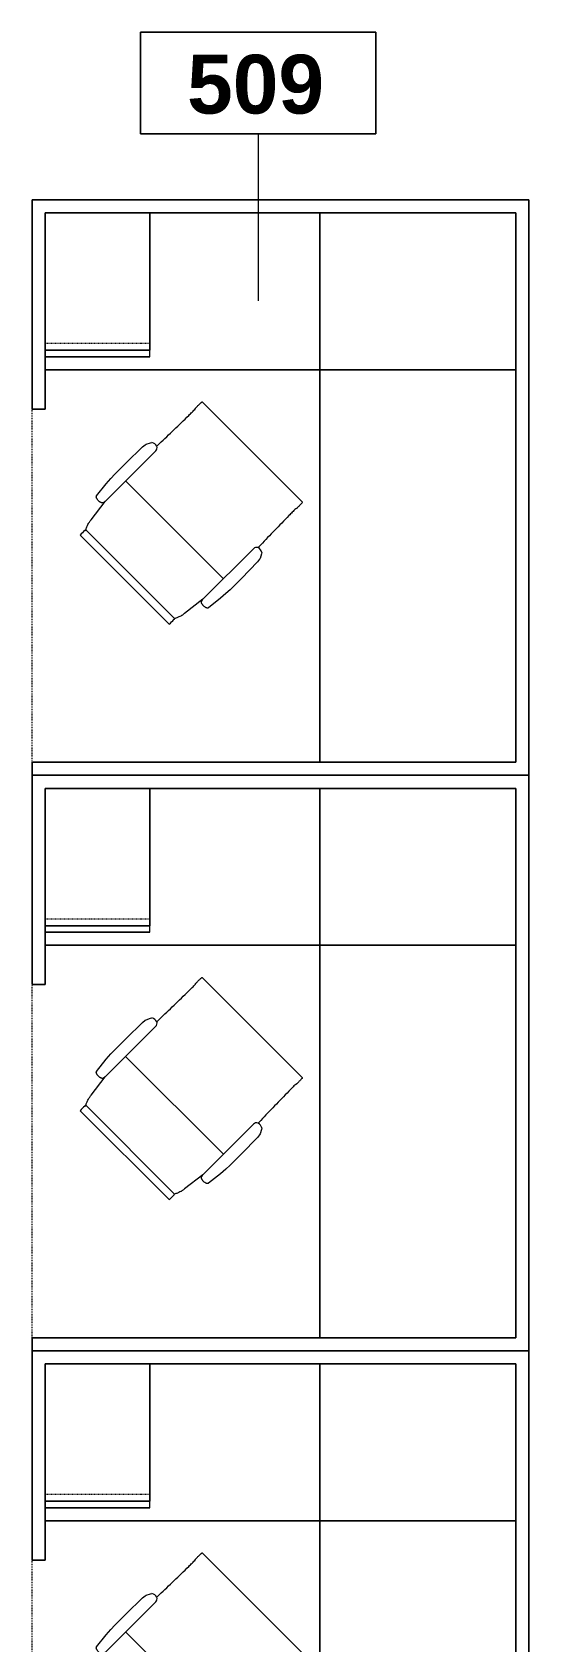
# Model space of a CAD drawing. Header units: inches. Extents: x 0 to 1865, y 0 to 1094.
# Drawn here: x 1305.6 to 1381.6, y 372.7 to 618.9 of the extents above; entities that cross this region are included whole.
import ezdxf

# ---------------------------------------------------------------- set-up
doc = ezdxf.new("R2010")
doc.units = ezdxf.units.IN
doc.header["$MEASUREMENT"] = 0
doc.linetypes.add('DASH 1_32_', pattern=[0.0625, 0.03125, -0.03125])
doc.linetypes.add('Dash 1_8_', pattern=[0.25, 0.125, -0.125])
doc.layers.add('A-AREA-IDEN', color=2, linetype='Continuous', lineweight=9)
doc.layers.add('I-FURN', color=30, linetype='Continuous', lineweight=9)
doc.styles.add('Swis721 Lt BT_B', font='', dxfattribs={"height": 9})
doc.styles.get('Swis721 Lt BT_B').set_extended_font_data('Swis721 Lt BT', bold=True)

# ---------------------------------------------------------------- blocks, each defined once
blk = doc.blocks.new('HermanMiller_Collection_Eames_AluminumGroup_LoungeChairSwivel - Arms Swivel Base-7952355-Level 05 POWER _ SIGNAL')
at = {"layer": 'I-FURN'}
for p, q in [((-6.94, 12.09), (-4.59, 12.38)), ((-4.59, 12.38), (-3.51, 12.46)), ((-3.51, 12.46), (-2.64, 12.49)), ((-2.64, 12.49), (-0.18, 12.49)), ((-0.18, 12.49), (3.32, 12.43)), ((3.32, 12.43), (3.84, 12.38)), ((3.84, 12.38), (3.99, 12.34)), ((3.99, 12.34), (4.64, 12.01)), ((-10.12, 10.12), (-6.61, 10.58)), ((-6.61, 10.58), (-6.94, 10.64)), ((-6.61, 10.58), (4.33, 10.58)), ((-2.19, 10.58), (-2.19, -10.58)), ((4.64, 12.01), (4.83, 11.89)), ((13.22, 10.83), (13.22, 10.86)), ((14.64, 10.85), (14.64, -10.85)), ((-12.96, -9.61), (-12.96, 9.61)), ((-11.95, 9.63), (-11.95, 9.59)), ((-11.95, 9.59), (-11.76, 9.6)), ((-11.76, -9.6), (-11.76, 9.6)), ((-11.95, -9.59), (-11.95, -9.63)), ((-11.76, -9.6), (-11.95, -9.59)), ((-6.61, -10.58), (-10.12, -10.12)), ((-6.94, -10.64), (-6.61, -10.58)), ((-4.59, -12.38), (-6.94, -12.09)), ((-6.61, -10.58), (4.33, -10.58)), ((4.64, -12.01), (3.99, -12.34)), ((4.83, -11.89), (4.64, -12.01)), ((13.22, -10.86), (13.22, -10.83)), ((-3.51, -12.46), (-4.59, -12.38)), ((-2.64, -12.49), (-3.51, -12.46)), ((-0.18, -12.49), (-2.64, -12.49)), ((3.32, -12.43), (-0.18, -12.49)), ((3.84, -12.38), (3.32, -12.43)), ((3.99, -12.34), (3.84, -12.38))]:
    blk.add_line(p, q, dxfattribs=at)
at = {"layer": 'I-FURN', "flags": 128}
for points in [[(4.94, 10.96), (5.23, 10.95), (5.52, 10.95)], [(5.52, -10.95), (5.23, -10.95), (4.94, -10.96)]]:
    blk.add_lwpolyline(points, dxfattribs=at)
at = {"layer": 'I-FURN'}
for centre, radius, start, end in [((4.33, 11.27), 0.69, 270, 332.7502), ((3.68, 11.28), 1.3, 345.8347, 28.1255), ((-12.38, 5.3), 4.35, 84.2936, 97.7064), ((-12.38, -5.3), 4.35, 262.2936, 275.7064), ((4.33, -11.27), 0.69, 27.2498, 90), ((3.68, -11.28), 1.3, 331.8745, 14.1653)]:
    blk.add_arc(centre, radius, start, end, dxfattribs=at)
for points in [[(-11.76, 9.6), (-11.64, 9.67), (-11.37, 9.8), (-11.02, 9.92), (-10.83, 9.99)], [(-10.83, 9.99), (-10.79, 10), (-10.71, 10.02), (-10.55, 10.06), (-10.35, 10.09), (-10.2, 10.11), (-10.12, 10.12)], [(5.52, 10.95), (6.54, 10.92), (8.59, 10.89), (10.68, 10.85), (11.73, 10.84)], [(11.73, 10.84), (11.97, 10.84), (12.47, 10.83), (12.96, 10.83), (13.22, 10.83)], [(-10.83, -9.99), (-11.02, -9.92), (-11.37, -9.8), (-11.64, -9.67), (-11.76, -9.6)], [(-10.12, -10.12), (-10.2, -10.11), (-10.35, -10.09), (-10.55, -10.06), (-10.71, -10.02), (-10.79, -10), (-10.83, -9.99)], [(11.73, -10.84), (10.68, -10.85), (8.59, -10.89), (6.54, -10.92), (5.52, -10.95)], [(13.22, -10.83), (12.96, -10.83), (12.47, -10.83), (11.97, -10.84), (11.73, -10.84)]]:
    blk.add_open_spline(points, degree=3, dxfattribs=at)
for points, knots in [([(-6.94, 10.64), (-6.95, 10.65), (-6.96, 10.65), (-6.99, 10.65), (-7, 10.66), (-7.02, 10.67), (-7.03, 10.68), (-7.05, 10.69), (-7.06, 10.7), (-7.07, 10.71), (-7.08, 10.72), (-7.09, 10.73), (-7.1, 10.74), (-7.11, 10.76), (-7.11, 10.77), (-7.12, 10.78), (-7.13, 10.8), (-7.14, 10.81), (-7.15, 10.83), (-7.16, 10.85), (-7.17, 10.87), (-7.18, 10.9), (-7.2, 10.95), (-7.22, 11.02), (-7.24, 11.11), (-7.25, 11.23), (-7.26, 11.37), (-7.25, 11.52), (-7.23, 11.66), (-7.21, 11.77), (-7.18, 11.85), (-7.16, 11.9), (-7.15, 11.92), (-7.14, 11.94), (-7.13, 11.96), (-7.12, 11.97), (-7.11, 11.98), (-7.1, 12), (-7.09, 12.01), (-7.08, 12.02), (-7.07, 12.03), (-7.06, 12.04), (-7.05, 12.04), (-7.05, 12.05), (-7.03, 12.06), (-7.02, 12.07), (-7, 12.08), (-6.99, 12.08), (-6.97, 12.09), (-6.95, 12.09), (-6.94, 12.09)], [-1, -1, -1, -1, -0.984375, -0.96875, -0.957031, -0.953125, -0.9375, -0.921875, -0.917969, -0.914062, -0.90625, -0.890625, -0.882812, -0.875, -0.867188, -0.859375, -0.84375, -0.835938, -0.828125, -0.8125, -0.796875, -0.78125, -0.75, -0.708333, -0.666667, -0.583333, -0.5, -0.416667, -0.333333, -0.25, -0.208333, -0.1875, -0.166667, -0.15625, -0.145833, -0.135417, -0.125, -0.114583, -0.104167, -0.09375, -0.088542, -0.083333, -0.078125, -0.072917, -0.0625, -0.052083, -0.041667, -0.03125, -0.020833, 0, 0, 0, 0]), ([(13.22, 10.86), (13.22, 10.87), (13.22, 10.87), (13.23, 10.87), (13.25, 10.88), (13.27, 10.88), (13.29, 10.88), (13.32, 10.88), (13.34, 10.88)], [-1, -1, -1, -1, -0.75, -0.625, -0.5, -0.375, -0.25, 0, 0, 0, 0]), ([(13.34, 10.88), (13.4, 10.89), (13.61, 10.9), (13.97, 10.9), (14.25, 10.89), (14.38, 10.89), (14.47, 10.88), (14.54, 10.87), (14.6, 10.87), (14.63, 10.86), (14.64, 10.85), (14.64, 10.85)], [-1, -1, -1, -1, -0.857143, -0.571429, -0.428571, -0.357143, -0.285714, -0.214286, -0.142857, -0.071429, 0, 0, 0, 0]), ([(-6.94, -12.09), (-6.95, -12.09), (-6.96, -12.09), (-6.99, -12.08), (-7, -12.08), (-7.02, -12.07), (-7.03, -12.06), (-7.05, -12.05), (-7.06, -12.04), (-7.07, -12.03), (-7.08, -12.02), (-7.09, -12.01), (-7.1, -12), (-7.11, -11.98), (-7.12, -11.97), (-7.12, -11.96), (-7.13, -11.94), (-7.14, -11.93), (-7.15, -11.91), (-7.16, -11.89), (-7.17, -11.87), (-7.18, -11.84), (-7.21, -11.77), (-7.23, -11.66), (-7.26, -11.47), (-7.26, -11.28), (-7.24, -11.11), (-7.22, -11.02), (-7.2, -10.95), (-7.18, -10.89), (-7.16, -10.85), (-7.15, -10.82), (-7.13, -10.8), (-7.13, -10.78), (-7.12, -10.77), (-7.11, -10.76), (-7.1, -10.74), (-7.08, -10.73), (-7.08, -10.72), (-7.07, -10.71), (-7.06, -10.7), (-7.05, -10.69), (-7.05, -10.69), (-7.03, -10.68), (-7.02, -10.67), (-7, -10.66), (-6.99, -10.65), (-6.97, -10.65), (-6.95, -10.65), (-6.94, -10.64)], [-1, -1, -1, -1, -0.984375, -0.96875, -0.957031, -0.953125, -0.9375, -0.921875, -0.917969, -0.914062, -0.90625, -0.890625, -0.882812, -0.875, -0.867188, -0.859375, -0.84375, -0.835938, -0.828125, -0.8125, -0.796875, -0.78125, -0.75, -0.666667, -0.583333, -0.416667, -0.333333, -0.291667, -0.25, -0.208333, -0.1875, -0.166667, -0.15625, -0.145833, -0.135417, -0.125, -0.114583, -0.104167, -0.09375, -0.088542, -0.083333, -0.078125, -0.072917, -0.0625, -0.052083, -0.041667, -0.03125, -0.020833, 0, 0, 0, 0]), ([(13.34, -10.88), (13.32, -10.88), (13.29, -10.88), (13.27, -10.88), (13.25, -10.88), (13.23, -10.87), (13.22, -10.87), (13.22, -10.87), (13.22, -10.86)], [-1, -1, -1, -1, -0.75, -0.625, -0.5, -0.375, -0.25, 0, 0, 0, 0]), ([(14.64, -10.85), (14.64, -10.86), (14.62, -10.86), (14.52, -10.88), (14.27, -10.9), (13.87, -10.9), (13.54, -10.9), (13.4, -10.89), (13.34, -10.88)], [-1, -1, -1, -1, -0.892857, -0.785714, -0.571429, -0.285714, -0.142857, 0, 0, 0, 0])]:
    blk.add_open_spline(points, degree=3, knots=knots, dxfattribs=at)
blk = doc.blocks.new('Adjustable Workstation 1 - 6x7-V13-Level 05 POWER _ SIGNAL')
at = {"layer": 'I-FURN'}
for p, q in [((76, 0), (0, 0)), ((0, 0), (0, -88)), ((0, 0), (76, 0)), ((0, -88), (0, 0)), ((76, -2), (76, 0)), ((76, 0), (76, -2)), ((32, -2), (2, -2)), ((2, -2), (2, -86)), ((2, -86), (2, -2)), ((2, -2), (32, -2)), ((2, -86), (2, -2)), ((2, -2), (76, -2)), ((32, -2), (2, -2)), ((2, -2), (2, -62)), ((32, -86), (32, -2)), ((32, -2), (32, -86)), ((76, -2), (32, -2)), ((76, -56), (74, -56)), ((74, -56), (74, -86)), ((74, -62), (74, -56)), ((74, -56), (76, -56)), ((76, -88), (76, -56)), ((76, -56), (76, -88)), ((2, -62), (2, -86)), ((32, -62), (2, -62)), ((2, -62), (2, -86)), ((2, -86), (2, -62)), ((2, -62), (32, -62)), ((74, -62), (32, -62)), ((32, -62), (74, -62)), ((74, -64), (74, -62)), ((74, -86), (74, -62)), ((74, -62), (74, -86)), ((58, -64), (74, -64)), ((58, -64), (74, -64)), ((58, -64), (74, -64)), ((58, -64), (74, -64)), ((58, -64), (74, -64)), ((58, -64), (74, -64)), ((58, -64), (58, -86)), ((74, -64), (58, -64)), ((74, -64), (58, -64)), ((58, -64), (58, -65)), ((74, -64), (58, -64)), ((58, -64), (74, -64)), ((58, -64), (58, -65)), ((58, -64), (58, -65)), ((74, -64), (58, -64)), ((58, -64), (74, -64)), ((58, -64), (58, -65)), ((58, -64), (58, -65)), ((74, -64), (58, -64)), ((58, -64), (74, -64)), ((58, -64), (58, -65)), ((58, -64), (58, -65)), ((58, -65), (74, -65)), ((58, -86), (58, -65)), ((58, -65), (74, -65)), ((74, -65), (58, -65)), ((58, -65), (74, -65)), ((74, -65), (58, -65)), ((58, -65), (74, -65)), ((74, -65), (58, -65)), ((58, -65), (74, -65)), ((74, -86), (74, -64)), ((74, -65), (74, -64)), ((74, -65), (74, -64)), ((74, -64), (74, -65)), ((74, -65), (74, -64)), ((74, -64), (74, -65)), ((74, -65), (74, -64)), ((74, -64), (74, -65)), ((74, -65), (74, -64)), ((74, -65), (74, -86)), ((74, -86), (74, -65)), ((2, -86), (32, -86)), ((32, -86), (2, -86)), ((74, -86), (2, -86)), ((2, -86), (32, -86)), ((2, -86), (32, -86)), ((32, -86), (2, -86)), ((32, -86), (58, -86)), ((32, -86), (74, -86)), ((74, -86), (32, -86)), ((58, -86), (74, -86)), ((74, -86), (58, -86)), ((58, -86), (74, -86)), ((0, -88), (76, -88)), ((76, -88), (0, -88))]:
    blk.add_line(p, q, dxfattribs=at)
at = {"layer": 'I-FURN', "linetype": 'Dash 1_8_'}
for p, q in [((76, 0), (76, -2)), ((76, -2), (76, -56)), ((76, -56), (76, -88))]:
    blk.add_line(p, q, dxfattribs=at)
at = {"layer": 'I-FURN', "linetype": 'DASH 1_32_'}
blk.add_line((58, -66), (74, -66), dxfattribs=at)
blk = doc.blocks.new('Room Tag - Room Name and Number-3379422-Level 05 POWER _ SIGNAL')
at = {"layer": 'A-AREA-IDEN'}
for p, q in [((-0.1881, -0.1636), (-0.1881, -0.0018)), ((-0.1881, -0.0018), (0.1869, -0.0018)), ((0.1869, -0.0018), (-0.1881, -0.0018)), ((-0.1881, -0.0018), (-0.1881, -0.1636)), ((0.1869, -0.0018), (0.1869, -0.1636)), ((0.1869, -0.1636), (0.1869, -0.0018)), ((0.1869, -0.1636), (-0.1881, -0.1636)), ((-0.1881, -0.1636), (0.1869, -0.1636))]:
    blk.add_line(p, q, dxfattribs=at)

msp = doc.modelspace()

# ---------------------------------------------------------------- linework, layer by layer
at = {"layer": 'A-AREA-IDEN'}
msp.add_line((1340.25, 577.81), (1340.25, 603.35), dxfattribs=at)

# ---------------------------------------------------------------- block references
at = {"layer": 'A-AREA-IDEN', "xscale": 95.99999999999994, "yscale": 95.99999999999994, "zscale": 95.99999999999994}
msp.add_blockref('Room Tag - Room Name and Number-3379422-Level 05 POWER _ SIGNAL', (1340.24, 619.05), dxfattribs=at)
at = {"layer": 'I-FURN'}
for name, p, rotation in [('Adjustable Workstation 1 - 6x7-V13-Level 05 POWER _ SIGNAL', (1381.62, 505.25), 180), ('HermanMiller_Collection_Eames_AluminumGroup_LoungeChairSwivel - Arms Swivel Base-7952355-Level 05 POWER _ SIGNAL', (1328.94, 544.32), 44.9999999999999), ('Adjustable Workstation 1 - 6x7-V13-Level 05 POWER _ SIGNAL', (1381.62, 417.25), 180), ('HermanMiller_Collection_Eames_AluminumGroup_LoungeChairSwivel - Arms Swivel Base-7952355-Level 05 POWER _ SIGNAL', (1328.94, 456.32), 44.9999999999999), ('Adjustable Workstation 1 - 6x7-V13-Level 05 POWER _ SIGNAL', (1381.62, 329.25), 180), ('HermanMiller_Collection_Eames_AluminumGroup_LoungeChairSwivel - Arms Swivel Base-7952355-Level 05 POWER _ SIGNAL', (1328.94, 368.32), 44.9999999999999)]:
    msp.add_blockref(name, p, dxfattribs=dict(at, rotation=rotation))

# ---------------------------------------------------------------- texts
at = {"layer": 'A-AREA-IDEN', "insert": (1329.32, 615.43), "char_height": 9, "width": 25.452, "attachment_point": 1, "style": 'Swis721 Lt BT_B'}
msp.add_mtext('509', dxfattribs=at)

doc.saveas('drawing.dxf')
